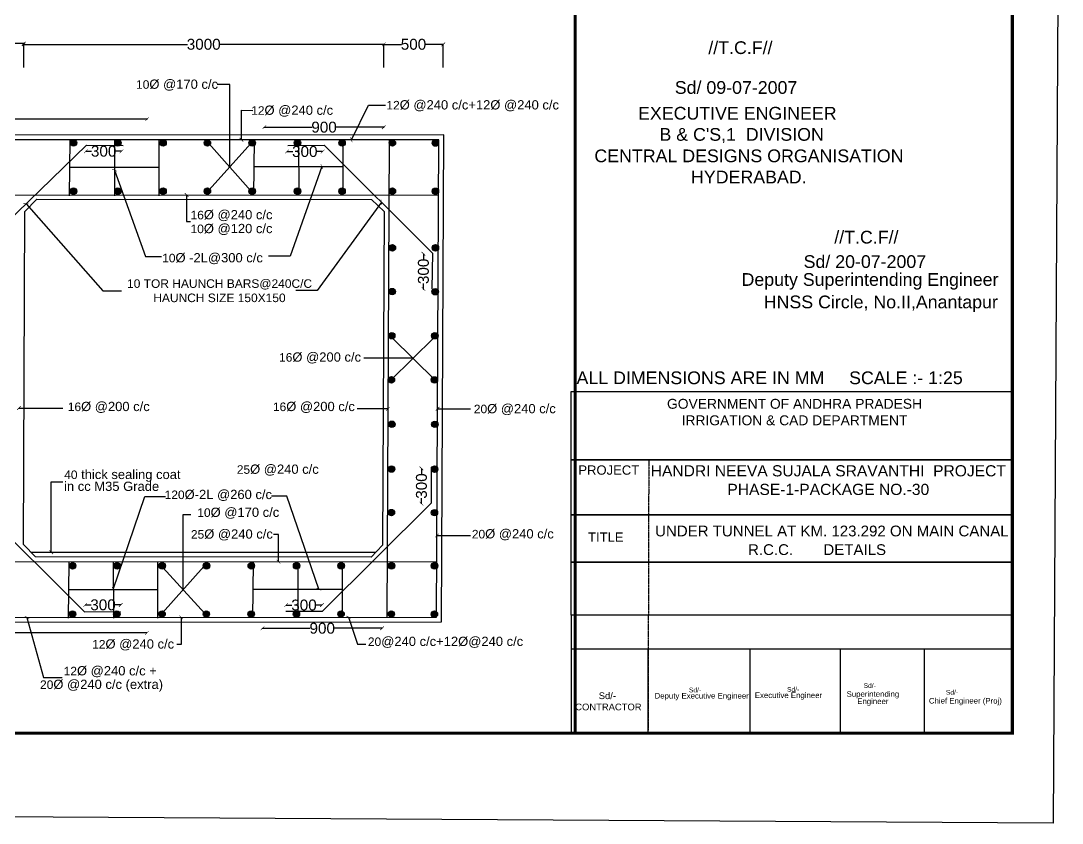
# Model space of a CAD drawing. Header units: inches. Extents: x -14031 to 95570, y 63921 to 142980.
# Drawn here: x 81249 to 95570, y 63921 to 74959 of the extents above; entities that cross this region are included whole.
import ezdxf

# ---------------------------------------------------------------- set-up
doc = ezdxf.new("R2010")
doc.units = ezdxf.units.IN
doc.header["$MEASUREMENT"] = 0
doc.linetypes.add('HIDDEN2', pattern=[0.1875, 0.125, -0.0625])
for name, color, linetype in [('BOX & TEXT', 7, 'Continuous'), ('DIM', 7, 'Continuous'), ('DIMENSION', 7, 'Continuous'), ('DRAWING', 7, 'Continuous'), ('TEXT', 7, 'Continuous')]:
    doc.layers.add(name, color=color, linetype=linetype)
doc.styles.get("Standard").update_dxf_attribs({"font": 'arial.ttf'})
doc.dimstyles.new('ST100', dxfattribs={"dimtxt": 100, "dimasz": 200, "dimexe": 0.18, "dimexo": 0.0625, "dimgap": 0.09, "dimtad": 0, "dimdec": 0, "dimzin": 0, "dimdsep": 46, "dimtxsty": 'Standard', "dimblk": 'ARCHTICK', "dimcen": 0.09, "dimadec": 0, "dimazin": 0, "dimtfac": 1, "dimtdec": 0, "dimtofl": 0, "dimtmove": 0, "dimatfit": 3, "dimldrblk": 'ARCHTICK', "dimfxl": 0, "dimtolj": 1, "dimtzin": 0, "dimarcsym": 0})
picture_1 = doc.add_image_def('image1.jpg', size_in_pixel=(4464, 3304))

# ---------------------------------------------------------------- blocks, each defined once
blk = doc.blocks.new('_ArchTick')
at = {"color": 0, "linetype": 'ByBlock', "const_width": 0.15}
blk.add_lwpolyline([(-0.5, -0.5), (0.5, 0.5)], dxfattribs=at)
blk = doc.blocks.new('*D25')
at = {"layer": 'Defpoints', "color": 0, "transparency": 16777216}
for p in [(81288, 74646), (80556, 74316), (81288, 74316)]:
    blk.add_point(p, dxfattribs=at)
at = {"layer": 'DIM', "color": 0, "lineweight": -2, "transparency": 16777216}
for p, q in [((80556, 74317), (80556, 74646)), ((80556, 74646), (80753, 74646)), ((81288, 74646), (81090, 74646)), ((81288, 74317), (81288, 74646))]:
    blk.add_line(p, q, dxfattribs=at)
at = {"layer": 'DIM', "color": 0, "lineweight": -2, "transparency": 16777216, "xscale": 50, "yscale": 50, "zscale": 50, "rotation": 180}
blk.add_blockref('_ArchTick', (80556, 74646), dxfattribs=at)
at = {"layer": 'DIM', "color": 0, "lineweight": -2, "transparency": 16777216, "xscale": 50, "yscale": 50, "zscale": 50}
blk.add_blockref('_ArchTick', (81288, 74646), dxfattribs=at)
at = {"layer": 'DIM', "color": 0, "transparency": 16777216, "insert": (80922, 74646), "char_height": 150, "attachment_point": 5}
blk.add_mtext('\\A1;400', dxfattribs=at)
blk = doc.blocks.new('*D26')
at = {"layer": 'Defpoints', "color": 0, "transparency": 16777216}
for p in [(86240, 74635), (81288, 74316), (86240, 74316)]:
    blk.add_point(p, dxfattribs=at)
at = {"layer": 'DIM', "color": 0, "lineweight": -2, "transparency": 16777216}
for p, q in [((81288, 74317), (81288, 74635)), ((81288, 74635), (83540, 74635)), ((86240, 74635), (83988, 74635)), ((86240, 74317), (86240, 74635))]:
    blk.add_line(p, q, dxfattribs=at)
at = {"layer": 'DIM', "color": 0, "lineweight": -2, "transparency": 16777216, "xscale": 50, "yscale": 50, "zscale": 50, "rotation": 180}
blk.add_blockref('_ArchTick', (81288, 74635), dxfattribs=at)
at = {"layer": 'DIM', "color": 0, "lineweight": -2, "transparency": 16777216, "xscale": 50, "yscale": 50, "zscale": 50}
blk.add_blockref('_ArchTick', (86240, 74635), dxfattribs=at)
at = {"layer": 'DIM', "color": 0, "transparency": 16777216, "insert": (83764, 74635), "char_height": 150, "attachment_point": 5}
blk.add_mtext('\\A1;3000', dxfattribs=at)
blk = doc.blocks.new('*D27')
at = {"layer": 'Defpoints', "color": 0, "transparency": 16777216}
for p in [(87059, 74635), (86240, 74317), (87059, 74317)]:
    blk.add_point(p, dxfattribs=at)
at = {"layer": 'DIM', "color": 0, "lineweight": -2, "transparency": 16777216}
for p, q in [((86240, 74317), (86240, 74635)), ((86240, 74635), (86484, 74635)), ((87059, 74635), (86815, 74635)), ((87059, 74317), (87059, 74635))]:
    blk.add_line(p, q, dxfattribs=at)
at = {"layer": 'DIM', "color": 0, "lineweight": -2, "transparency": 16777216, "xscale": 50, "yscale": 50, "zscale": 50, "rotation": 180}
blk.add_blockref('_ArchTick', (86240, 74635), dxfattribs=at)
at = {"layer": 'DIM', "color": 0, "lineweight": -2, "transparency": 16777216, "xscale": 50, "yscale": 50, "zscale": 50}
blk.add_blockref('_ArchTick', (87059, 74635), dxfattribs=at)
at = {"layer": 'DIM', "color": 0, "transparency": 16777216, "insert": (86649, 74635), "char_height": 150, "attachment_point": 5}
blk.add_mtext('\\A1;500', dxfattribs=at)
blk = doc.blocks.new('*D33')
at = {"layer": 'Defpoints', "color": 0, "transparency": 16777216}
for p in [(84597, 73488), (86241, 73495), (86241, 73488)]:
    blk.add_point(p, dxfattribs=at)
at = {"layer": 'DIM', "color": 0, "lineweight": -2, "transparency": 16777216}
for p, q in [((84597, 73488), (84597, 73495)), ((84597, 73495), (85254, 73495)), ((86241, 73495), (85585, 73495)), ((86241, 73488), (86241, 73495))]:
    blk.add_line(p, q, dxfattribs=at)
at = {"layer": 'DIM', "color": 0, "lineweight": -2, "transparency": 16777216, "xscale": 50, "yscale": 50, "zscale": 50, "rotation": 180}
blk.add_blockref('_ArchTick', (84597, 73495), dxfattribs=at)
at = {"layer": 'DIM', "color": 0, "lineweight": -2, "transparency": 16777216, "xscale": 50, "yscale": 50, "zscale": 50}
blk.add_blockref('_ArchTick', (86241, 73495), dxfattribs=at)
at = {"layer": 'DIM', "color": 0, "transparency": 16777216, "insert": (85419, 73495), "char_height": 150, "attachment_point": 5}
blk.add_mtext('\\A1;900', dxfattribs=at)
blk = doc.blocks.new('*D34')
at = {"layer": 'Defpoints', "color": 0, "transparency": 16777216}
for p in [(86216, 66602), (84572, 66594), (86216, 66594)]:
    blk.add_point(p, dxfattribs=at)
at = {"layer": 'DIM', "color": 0, "lineweight": -2, "transparency": 16777216}
for p, q in [((84572, 66594), (84572, 66602)), ((84572, 66602), (85228, 66602)), ((86216, 66602), (85559, 66602)), ((86216, 66594), (86216, 66602))]:
    blk.add_line(p, q, dxfattribs=at)
at = {"layer": 'DIM', "color": 0, "lineweight": -2, "transparency": 16777216, "xscale": 50, "yscale": 50, "zscale": 50, "rotation": 180}
blk.add_blockref('_ArchTick', (84572, 66602), dxfattribs=at)
at = {"layer": 'DIM', "color": 0, "lineweight": -2, "transparency": 16777216, "xscale": 50, "yscale": 50, "zscale": 50}
blk.add_blockref('_ArchTick', (86216, 66602), dxfattribs=at)
at = {"layer": 'DIM', "color": 0, "transparency": 16777216, "insert": (85394, 66602), "char_height": 150, "attachment_point": 5}
blk.add_mtext('\\A1;900', dxfattribs=at)
blk = doc.blocks.new('*D39')
at = {"layer": 'Defpoints', "color": 0, "transparency": 16777216}
for p in [(82143, 73164), (82634, 73164), (82634, 73164)]:
    blk.add_point(p, dxfattribs=at)
at = {"layer": 'DIM', "color": 0, "lineweight": -2, "transparency": 16777216}
for p, q in [((82143, 73164), (82143, 73164)), ((82143, 73164), (82223, 73164)), ((82634, 73164), (82554, 73164)), ((82634, 73164), (82634, 73164))]:
    blk.add_line(p, q, dxfattribs=at)
at = {"layer": 'DIM', "color": 0, "lineweight": -2, "transparency": 16777216, "xscale": 50, "yscale": 50, "zscale": 50, "rotation": 180}
blk.add_blockref('_ArchTick', (82143, 73164), dxfattribs=at)
at = {"layer": 'DIM', "color": 0, "lineweight": -2, "transparency": 16777216, "xscale": 50, "yscale": 50, "zscale": 50}
blk.add_blockref('_ArchTick', (82634, 73164), dxfattribs=at)
at = {"layer": 'DIM', "color": 0, "transparency": 16777216, "insert": (82388, 73164), "char_height": 150, "attachment_point": 5}
blk.add_mtext('\\A1;300', dxfattribs=at)
blk = doc.blocks.new('*D40')
at = {"layer": 'Defpoints', "color": 0, "transparency": 16777216}
for p in [(84909, 73160), (85400, 73160), (85400, 73160)]:
    blk.add_point(p, dxfattribs=at)
at = {"layer": 'DIM', "color": 0, "lineweight": -2, "transparency": 16777216}
for p, q in [((84909, 73160), (84909, 73161)), ((84909, 73160), (84989, 73160)), ((85400, 73160), (85320, 73160)), ((85400, 73160), (85400, 73161))]:
    blk.add_line(p, q, dxfattribs=at)
at = {"layer": 'DIM', "color": 0, "lineweight": -2, "transparency": 16777216, "xscale": 50, "yscale": 50, "zscale": 50, "rotation": 180}
blk.add_blockref('_ArchTick', (84909, 73160), dxfattribs=at)
at = {"layer": 'DIM', "color": 0, "lineweight": -2, "transparency": 16777216, "xscale": 50, "yscale": 50, "zscale": 50}
blk.add_blockref('_ArchTick', (85400, 73160), dxfattribs=at)
at = {"layer": 'DIM', "color": 0, "transparency": 16777216, "insert": (85154, 73160), "char_height": 150, "attachment_point": 5}
blk.add_mtext('\\A1;300', dxfattribs=at)
blk = doc.blocks.new('*D45')
at = {"layer": 'Defpoints', "color": 0, "transparency": 16777216}
for p in [(82134, 66924), (82624, 66924), (82624, 66924)]:
    blk.add_point(p, dxfattribs=at)
at = {"layer": 'DIM', "color": 0, "lineweight": -2, "transparency": 16777216}
for p, q in [((82134, 66924), (82134, 66924)), ((82134, 66924), (82214, 66924)), ((82624, 66924), (82545, 66924)), ((82624, 66924), (82624, 66924))]:
    blk.add_line(p, q, dxfattribs=at)
at = {"layer": 'DIM', "color": 0, "lineweight": -2, "transparency": 16777216, "xscale": 50, "yscale": 50, "zscale": 50, "rotation": 180}
blk.add_blockref('_ArchTick', (82134, 66924), dxfattribs=at)
at = {"layer": 'DIM', "color": 0, "lineweight": -2, "transparency": 16777216, "xscale": 50, "yscale": 50, "zscale": 50}
blk.add_blockref('_ArchTick', (82624, 66924), dxfattribs=at)
at = {"layer": 'DIM', "color": 0, "transparency": 16777216, "insert": (82379, 66924), "char_height": 150, "attachment_point": 5}
blk.add_mtext('\\A1;300', dxfattribs=at)
blk = doc.blocks.new('*D46')
at = {"layer": 'Defpoints', "color": 0, "transparency": 16777216}
for p in [(84898, 66921), (85389, 66921), (85389, 66921)]:
    blk.add_point(p, dxfattribs=at)
at = {"layer": 'DIM', "color": 0, "lineweight": -2, "transparency": 16777216}
for p, q in [((84898, 66921), (84898, 66921)), ((84898, 66921), (84978, 66921)), ((85389, 66921), (85309, 66921)), ((85389, 66921), (85389, 66921))]:
    blk.add_line(p, q, dxfattribs=at)
at = {"layer": 'DIM', "color": 0, "lineweight": -2, "transparency": 16777216, "xscale": 50, "yscale": 50, "zscale": 50, "rotation": 180}
blk.add_blockref('_ArchTick', (84898, 66921), dxfattribs=at)
at = {"layer": 'DIM', "color": 0, "lineweight": -2, "transparency": 16777216, "xscale": 50, "yscale": 50, "zscale": 50}
blk.add_blockref('_ArchTick', (85389, 66921), dxfattribs=at)
at = {"layer": 'DIM', "color": 0, "transparency": 16777216, "insert": (85143, 66921), "char_height": 150, "attachment_point": 5}
blk.add_mtext('\\A1;300', dxfattribs=at)
blk = doc.blocks.new('*D48')
at = {"layer": 'Defpoints', "color": 0, "transparency": 16777216}
for p in [(78890, 73611), (82985, 73611), (82985, 73607)]:
    blk.add_point(p, dxfattribs=at)
at = {"layer": 'DIM', "color": 0, "lineweight": -2, "transparency": 16777216}
for p, q in [((78890, 73611), (78890, 73607)), ((78890, 73607), (80713, 73607)), ((82985, 73607), (81163, 73607)), ((82985, 73611), (82985, 73607))]:
    blk.add_line(p, q, dxfattribs=at)
at = {"layer": 'DIM', "color": 0, "lineweight": -2, "transparency": 16777216, "xscale": 50, "yscale": 50, "zscale": 50, "rotation": 180}
blk.add_blockref('_ArchTick', (78890, 73607), dxfattribs=at)
at = {"layer": 'DIM', "color": 0, "lineweight": -2, "transparency": 16777216, "xscale": 50, "yscale": 50, "zscale": 50}
blk.add_blockref('_ArchTick', (82985, 73607), dxfattribs=at)
at = {"layer": 'DIM', "color": 0, "transparency": 16777216, "insert": (80938, 73607), "char_height": 150, "attachment_point": 5}
blk.add_mtext('\\A1;2500', dxfattribs=at)
blk = doc.blocks.new('*D51')
at = {"layer": 'Defpoints', "color": 0, "transparency": 16777216}
for p in [(86757, 68801), (86759, 68801), (86757, 68316)]:
    blk.add_point(p, dxfattribs=at)
at = {"layer": 'DIM', "color": 0, "lineweight": -2, "transparency": 16777216}
for p, q in [((86757, 68801), (86759, 68801)), ((86759, 68801), (86759, 68724)), ((86757, 68316), (86759, 68316)), ((86759, 68316), (86759, 68393))]:
    blk.add_line(p, q, dxfattribs=at)
at = {"layer": 'DIM', "color": 0, "lineweight": -2, "transparency": 16777216, "xscale": 50, "yscale": 50, "zscale": 50}
for p, rotation in [((86759, 68801), 90), ((86759, 68316), 270)]:
    blk.add_blockref('_ArchTick', p, dxfattribs=dict(at, rotation=rotation))
at = {"layer": 'DIM', "color": 0, "transparency": 16777216, "insert": (86759, 68559), "char_height": 150, "attachment_point": 5, "rotation": 90}
blk.add_mtext('\\A1;300', dxfattribs=at)
blk = doc.blocks.new('*D52')
at = {"layer": 'Defpoints', "color": 0, "transparency": 16777216}
for p in [(86784, 71754), (86786, 71754), (86784, 71269)]:
    blk.add_point(p, dxfattribs=at)
at = {"layer": 'DIM', "color": 0, "lineweight": -2, "transparency": 16777216}
for p, q in [((86784, 71754), (86786, 71754)), ((86786, 71754), (86786, 71677)), ((86786, 71269), (86786, 71346)), ((86784, 71269), (86786, 71269))]:
    blk.add_line(p, q, dxfattribs=at)
at = {"layer": 'DIM', "color": 0, "lineweight": -2, "transparency": 16777216, "xscale": 50, "yscale": 50, "zscale": 50}
for p, rotation in [((86786, 71754), 90), ((86786, 71269), 270)]:
    blk.add_blockref('_ArchTick', p, dxfattribs=dict(at, rotation=rotation))
at = {"layer": 'DIM', "color": 0, "transparency": 16777216, "insert": (86786, 71512), "char_height": 150, "attachment_point": 5, "rotation": 90}
blk.add_mtext('\\A1;300', dxfattribs=at)
blk = doc.blocks.new('*D92')
at = {"layer": 'Defpoints', "color": 0, "transparency": 16777216}
for p in [(78888, 66541), (82983, 66541), (82983, 66538)]:
    blk.add_point(p, dxfattribs=at)
at = {"layer": 'DIM', "color": 0, "lineweight": -2, "transparency": 16777216}
for p, q in [((78888, 66541), (78888, 66538)), ((78888, 66538), (80710, 66538)), ((82983, 66538), (81160, 66538)), ((82983, 66541), (82983, 66538))]:
    blk.add_line(p, q, dxfattribs=at)
at = {"layer": 'DIM', "color": 0, "lineweight": -2, "transparency": 16777216, "xscale": 50, "yscale": 50, "zscale": 50, "rotation": 180}
blk.add_blockref('_ArchTick', (78888, 66538), dxfattribs=at)
at = {"layer": 'DIM', "color": 0, "lineweight": -2, "transparency": 16777216, "xscale": 50, "yscale": 50, "zscale": 50}
blk.add_blockref('_ArchTick', (82983, 66538), dxfattribs=at)
at = {"layer": 'DIM', "color": 0, "transparency": 16777216, "insert": (80935, 66538), "char_height": 150, "attachment_point": 5}
blk.add_mtext('\\A1;2500', dxfattribs=at)

msp = doc.modelspace()

# ---------------------------------------------------------------- hatches: boundary and pattern name
at = {"layer": 'DIM'}
h = msp.add_hatch(color=256, dxfattribs=at)
edge = h.paths.add_edge_path()
edge.add_arc((81973.1, 73278.1), 44.6, 0, 360)
h = msp.add_hatch(color=256, dxfattribs=at)
edge = h.paths.add_edge_path()
edge.add_arc((82584.1, 73278.1), 44.6, 0, 360)
h = msp.add_hatch(color=256, dxfattribs=at)
edge = h.paths.add_edge_path()
edge.add_arc((83205.1, 73278.1), 44.6, 0, 360)
h = msp.add_hatch(color=256, dxfattribs=at)
edge = h.paths.add_edge_path()
edge.add_arc((83814.4, 73278.1), 44.6, 0, 360)
h = msp.add_hatch(color=256, dxfattribs=at)
edge = h.paths.add_edge_path()
edge.add_arc((84430.4, 73278.1), 44.6, 0, 360)
h = msp.add_hatch(color=256, dxfattribs=at)
edge = h.paths.add_edge_path()
edge.add_arc((85053.2, 73278.1), 44.6, 0, 360)
h = msp.add_hatch(color=256, dxfattribs=at)
edge = h.paths.add_edge_path()
edge.add_arc((85666.7, 73278.1), 44.6, 0, 360)
h = msp.add_hatch(color=256, dxfattribs=at)
edge = h.paths.add_edge_path()
edge.add_arc((86358.4, 73278.1), 44.6, 0, 360)
h = msp.add_hatch(color=256, dxfattribs=at)
edge = h.paths.add_edge_path()
edge.add_arc((86950.4, 73277.2), 44.6, 0, 360)
h = msp.add_hatch(color=256, dxfattribs=at)
edge = h.paths.add_edge_path()
edge.add_arc((81973.1, 72614.9), 44.6, 0, 360)
h = msp.add_hatch(color=256, dxfattribs=at)
edge = h.paths.add_edge_path()
edge.add_arc((82584.1, 72614.9), 44.6, 0, 360)
h = msp.add_hatch(color=256, dxfattribs=at)
edge = h.paths.add_edge_path()
edge.add_arc((83205.1, 72614.9), 44.6, 0, 360)
h = msp.add_hatch(color=256, dxfattribs=at)
edge = h.paths.add_edge_path()
edge.add_arc((83814.4, 72614.9), 44.6, 0, 360)
h = msp.add_hatch(color=256, dxfattribs=at)
edge = h.paths.add_edge_path()
edge.add_arc((84430.4, 72614.9), 44.6, 0, 360)
h = msp.add_hatch(color=256, dxfattribs=at)
edge = h.paths.add_edge_path()
edge.add_arc((85053.2, 72614.9), 44.6, 0, 360)
h = msp.add_hatch(color=256, dxfattribs=at)
edge = h.paths.add_edge_path()
edge.add_arc((85666.7, 72614.9), 44.6, 0, 360)
h = msp.add_hatch(color=256, dxfattribs=at)
edge = h.paths.add_edge_path()
edge.add_arc((86358.4, 72614.9), 44.6, 0, 360)
h = msp.add_hatch(color=256, dxfattribs=at)
edge = h.paths.add_edge_path()
edge.add_arc((86950.4, 72614.1), 44.6, 0, 360)
h = msp.add_hatch(color=256, dxfattribs=at)
edge = h.paths.add_edge_path()
edge.add_arc((86358.4, 71836.5), 44.6, 0, 360)
h = msp.add_hatch(color=256, dxfattribs=at)
edge = h.paths.add_edge_path()
edge.add_arc((86950.4, 71835.7), 44.6, 0, 360)
h = msp.add_hatch(color=256, dxfattribs=at)
edge = h.paths.add_edge_path()
edge.add_arc((86355, 71233.1), 44.6, 0, 360)
h = msp.add_hatch(color=256, dxfattribs=at)
edge = h.paths.add_edge_path()
edge.add_arc((86947, 71232.3), 44.6, 0, 360)
h = msp.add_hatch(color=256, dxfattribs=at)
edge = h.paths.add_edge_path()
edge.add_arc((86350, 70627.2), 44.6, 0, 360)
h = msp.add_hatch(color=256, dxfattribs=at)
edge = h.paths.add_edge_path()
edge.add_arc((86942, 70626.4), 44.6, 0, 360)
h = msp.add_hatch(color=256, dxfattribs=at)
edge = h.paths.add_edge_path()
edge.add_arc((86344.9, 70019.6), 44.6, 0, 360)
h = msp.add_hatch(color=256, dxfattribs=at)
edge = h.paths.add_edge_path()
edge.add_arc((86936.9, 70018.8), 44.6, 0, 360)
h = msp.add_hatch(color=256, dxfattribs=at)
edge = h.paths.add_edge_path()
edge.add_arc((86350.8, 69408.7), 44.6, 0, 360)
h = msp.add_hatch(color=256, dxfattribs=at)
edge = h.paths.add_edge_path()
edge.add_arc((86942.8, 69407.8), 44.6, 0, 360)
h = msp.add_hatch(color=256, dxfattribs=at)
edge = h.paths.add_edge_path()
edge.add_arc((86347.5, 68792.6), 44.6, 0, 360)
h = msp.add_hatch(color=256, dxfattribs=at)
edge = h.paths.add_edge_path()
edge.add_arc((86939.4, 68791.8), 44.6, 0, 360)
h = msp.add_hatch(color=256, dxfattribs=at)
edge = h.paths.add_edge_path()
edge.add_arc((86344.9, 68193.5), 44.6, 0, 360)
h = msp.add_hatch(color=256, dxfattribs=at)
edge = h.paths.add_edge_path()
edge.add_arc((86936.9, 68192.6), 44.6, 0, 360)
h = msp.add_hatch(color=256, dxfattribs=at)
edge = h.paths.add_edge_path()
edge.add_arc((81961.3, 67461.3), 44.6, 0, 360)
h = msp.add_hatch(color=256, dxfattribs=at)
edge = h.paths.add_edge_path()
edge.add_arc((82572.3, 67461.3), 44.6, 0, 360)
h = msp.add_hatch(color=256, dxfattribs=at)
edge = h.paths.add_edge_path()
edge.add_arc((83193.4, 67461.3), 44.6, 0, 360)
h = msp.add_hatch(color=256, dxfattribs=at)
edge = h.paths.add_edge_path()
edge.add_arc((83802.6, 67461.3), 44.6, 0, 360)
h = msp.add_hatch(color=256, dxfattribs=at)
edge = h.paths.add_edge_path()
edge.add_arc((84418.6, 67461.3), 44.6, 0, 360)
h = msp.add_hatch(color=256, dxfattribs=at)
edge = h.paths.add_edge_path()
edge.add_arc((85041.4, 67461.3), 44.6, 0, 360)
h = msp.add_hatch(color=256, dxfattribs=at)
edge = h.paths.add_edge_path()
edge.add_arc((85654.9, 67461.3), 44.6, 0, 360)
h = msp.add_hatch(color=256, dxfattribs=at)
edge = h.paths.add_edge_path()
edge.add_arc((86346.6, 67461.3), 44.6, 0, 360)
h = msp.add_hatch(color=256, dxfattribs=at)
edge = h.paths.add_edge_path()
edge.add_arc((86938.6, 67460.5), 44.6, 0, 360)
h = msp.add_hatch(color=256, dxfattribs=at)
edge = h.paths.add_edge_path()
edge.add_arc((81958.8, 66798.2), 44.6, 0, 360)
h = msp.add_hatch(color=256, dxfattribs=at)
edge = h.paths.add_edge_path()
edge.add_arc((82569.8, 66798.2), 44.6, 0, 360)
h = msp.add_hatch(color=256, dxfattribs=at)
edge = h.paths.add_edge_path()
edge.add_arc((83190.8, 66798.2), 44.6, 0, 360)
h = msp.add_hatch(color=256, dxfattribs=at)
edge = h.paths.add_edge_path()
edge.add_arc((83800.1, 66798.2), 44.6, 0, 360)
h = msp.add_hatch(color=256, dxfattribs=at)
edge = h.paths.add_edge_path()
edge.add_arc((84416.1, 66798.2), 44.6, 0, 360)
h = msp.add_hatch(color=256, dxfattribs=at)
edge = h.paths.add_edge_path()
edge.add_arc((85038.9, 66798.2), 44.6, 0, 360)
h = msp.add_hatch(color=256, dxfattribs=at)
edge = h.paths.add_edge_path()
edge.add_arc((85652.4, 66798.2), 44.6, 0, 360)
h = msp.add_hatch(color=256, dxfattribs=at)
edge = h.paths.add_edge_path()
edge.add_arc((86344.1, 66798.2), 44.6, 0, 360)
h = msp.add_hatch(color=256, dxfattribs=at)
edge = h.paths.add_edge_path()
edge.add_arc((86936.1, 66797.4), 44.6, 0, 360)

# ---------------------------------------------------------------- linework, layer by layer
at = {"layer": 'BOX & TEXT', "const_width": 42.1}
msp.add_lwpolyline([(88872, 84549.7), (88872, 65159.8)], dxfattribs=at)
at = {"layer": 'DIM', "const_width": 42.1}
msp.add_lwpolyline([(67230.5, 84549.7), (94885, 84549.7), (94885, 65159.8), (67189.3, 65159.8)], close=True, dxfattribs=at)
at = {"layer": 'DIM'}
for points in [[(69206.8, 73387.6), (69191.6, 66675.4), (87033.2, 66689.7), (87065.2, 73390.1), (69206.8, 73387.6)], [(80709, 71360.3), (80711.5, 71852.6), (82151.4, 73247.9), (82655.5, 73244.5)], [(81924.8, 73315.4), (81914.7, 72552.2)], [(82536.6, 73315.9), (82537.2, 72552.7)], [(83145.1, 73316.3), (83145.7, 72553.2)], [(83836.1, 72627.7), (84416, 73276.5)], [(83836.1, 73272.3), (84411.8, 72617.6)], [(84457.9, 73322.1), (84447.8, 72559)], [(84922.6, 73244.5), (85421.6, 73246.2), (86908.6, 71764.3), (86903.6, 71272)], [(85069.7, 73322.6), (85070.3, 72559.5)], [(85678.1, 73323.1), (85678.7, 72559.9)], [(86314.5, 73322.7), (86281.7, 66756.5)], [(81920, 72946.6), (83145.4, 72947.6)], [(84453, 72953.4), (85678.4, 72954.3)], [(69272.2, 72560.4), (86993.9, 72563.7)], [(81302.3, 72337.3), (81470.6, 72505.7), (86072.1, 72502.3), (86244.6, 72335.7), (86223.6, 67747.6), (86065.4, 67580.9), (81448.7, 67584.3), (81286.3, 67753.5), (81302.3, 72337.3)], [(86933, 70601.2), (86335.5, 70015.5)], [(86351.5, 70601.2), (86951.5, 70011.3)], [(86893.5, 68819.7), (86893.5, 68324.9), (85391.3, 66835.3), (84894.8, 66833.7)], [(80698.9, 68723.8), (80702.2, 68241.6), (82123.6, 66830.3), (82621, 66831.1)], [(81386.8, 67648.7), (86130.2, 67649.2)], [(69260.8, 67506.1), (86969.8, 67519.5)], [(81908.8, 67505.4), (81898.7, 66742.2)], [(82520.6, 67505.9), (82521.3, 66742.7)], [(83129.1, 67506.3), (83129.7, 66743.2)], [(84446.1, 67508.8), (84436, 66745.6)], [(85057.9, 67509.2), (85058.5, 66746.1)], [(85666.3, 67509.7), (85666.9, 66746.6)], [(83767.1, 67450.5), (83197.4, 66812.6)], [(83203.3, 67439.6), (83779.8, 66806.7)], [(81904, 67136.6), (83129.4, 67137.6)], [(84441.2, 67140), (85666.6, 67141)]]:
    msp.add_lwpolyline(points, dxfattribs=at)
msp.add_lwpolyline([(69273.9, 73320.3), (69259.1, 66742.8), (86966.2, 66757), (86997.5, 73322.8)], close=True, dxfattribs=at)
for centre in [(81973.1, 73278.1), (82584.1, 73278.1), (83205.1, 73278.1), (83814.4, 73278.1), (84430.4, 73278.1), (85053.2, 73278.1), (85666.7, 73278.1), (86358.4, 73278.1), (86950.4, 73277.2), (81973.1, 72614.9), (82584.1, 72614.9), (83205.1, 72614.9), (83814.4, 72614.9), (84430.4, 72614.9), (85053.2, 72614.9), (85666.7, 72614.9), (86358.4, 72614.9), (86950.4, 72614.1), (86358.4, 71836.5), (86950.4, 71835.7), (86355, 71233.1), (86947, 71232.3), (86350, 70627.2), (86942, 70626.4), (86344.9, 70019.6), (86936.9, 70018.8), (86350.8, 69408.7), (86942.8, 69407.8), (86347.5, 68792.6), (86939.4, 68791.8), (86344.9, 68193.5), (86936.9, 68192.6), (81961.3, 67461.3), (82572.3, 67461.3), (83193.4, 67461.3), (83802.6, 67461.3), (84418.6, 67461.3), (85041.4, 67461.3), (85654.9, 67461.3), (86346.6, 67461.3), (86938.6, 67460.5), (81958.8, 66798.2), (82569.8, 66798.2), (83190.8, 66798.2), (83800.1, 66798.2), (84416.1, 66798.2), (85038.9, 66798.2), (85652.4, 66798.2), (86344.1, 66798.2), (86936.1, 66797.4)]:
    msp.add_circle(centre, 44.6, dxfattribs=at)
at = {"layer": 'DIMENSION', "linetype": 'HIDDEN2'}
msp.add_lwpolyline([(89884.7, 68914), (89874.5, 65199.5)], dxfattribs=at)
at = {"layer": 'TEXT', "ltscale": 0.02}
for p, q in [((88819.2, 68919.2), (89968.1, 68919.2)), ((88819.2, 67510.4), (88819.2, 68919.2)), ((89968.1, 67510.4), (88819.2, 67510.4))]:
    msp.add_line(p, q, dxfattribs=at)
for points in [[(88819.2, 69861), (94885, 69861), (94885, 68919.2), (88819.2, 68919.2)], [(88819.2, 68919.2), (94885, 68919.2), (94885, 68162.8), (88819.2, 68162.8)], [(88819.2, 68162.8), (94885, 68162.8), (94885, 67510.4), (88819.2, 67510.4)], [(88819.2, 67510.4), (94885, 67510.4), (94885, 66782.4), (88819.2, 66782.4)], [(88819.2, 65159.8), (94885, 65159.8), (94885, 66315.1), (88819.2, 66315.1)]]:
    msp.add_lwpolyline(points, close=True, dxfattribs=at)
for points in [[(88819.2, 66782.4), (88819.2, 66315.1)], [(89873.4, 66315.1), (89873.4, 65159.8)], [(91275.7, 66315.1), (91275.7, 65159.8)], [(92516.1, 66315.1), (92516.1, 65159.8)], [(93670.4, 66315.1), (93670.4, 65159.8)]]:
    msp.add_lwpolyline(points, dxfattribs=at)

# ---------------------------------------------------------------- texts
at = {"layer": 'DIM', "char_height": 117.816}
for s, insert, attachment_point in [('10{\\H1.0833x;Ø @170 c/c}', (83960.9, 74074.4), 6), ('12{\\H1.0833x;Ø @240 c/c}', (84417.1, 73716.5), 4), ('12{\\H1.0833x;Ø @240 c/c+12Ø @240 c/c}', (86276.6, 73790.1), 4), ('16{\\H1.0833x;Ø @240 c/c}', (83583, 72279.1), 4), ('10{\\H1.0833x;Ø @120 c/c}', (83583, 72088.6), 4), ('10{\\H1.0833x;Ø -2L@300 c/c}', (84577.6, 71686.9), 6), ('\\pi-1260.3;10 TOR HAUNCH BARS@240C/C\\P\\pi-899.65;HAUNCH SIZE 150X150', (83970.2, 71245.1), 4), ('16{\\H1.0833x;Ø @200 c/c}', (84800.7, 70320.8), 4), ('16{\\H1.0833x;Ø @200 c/c}', (81894.8, 69640.9), 4), ('16{\\H1.0833x;Ø @200 c/c}', (84715.9, 69640.9), 4), ('20{\\H1.0833x;Ø @240 c/c}', (87479.1, 69611.1), 4), ('40{\\H1.0833x; thick sealing coat}', (81845.7, 68699.7), 4), ('25{\\H1.0833x;Ø @240 c/c}', (84219.2, 68778.1), 4), ('{\\H1.0833x;in cc M35 Grade}', (81843.5, 68554.6), 4), ('120{\\H1.0833x;Ø-2L @260 c/c}', (83226.9, 68430.5), 4), ('10{\\H1.0833x;Ø @170 c/c}', (83675.9, 68185.3), 4), ('25{\\H1.0833x;Ø @240 c/c}', (83588.2, 67886.3), 4), ('20{\\H1.0833x;Ø @240 c/c}', (87451.5, 67889.1), 4), ('12{\\H1.0833x;Ø @240 c/c}', (82230.1, 66373.8), 4), ('20{\\H1.0833x;@240 c/c+12Ø@240 c/c}', (86022, 66409.4), 4), ('12{\\H1.0833x;Ø @240 c/c +}', (81838.1, 66005.1), 4), ('20{\\H1.0833x;Ø @240 c/c (extra)}', (81513.2, 65812.2), 4)]:
    msp.add_mtext(s, dxfattribs=dict(at, insert=insert, attachment_point=attachment_point))
at = {"layer": 'DRAWING'}
for s, p in [('//T.C.F//', (90704.3, 74501.9)), ('Sd/ 09-07-2007', (90242.6, 73954.1)), ('EXECUTIVE ENGINEER', (89737.7, 73600)), ("B & C'S,1  DIVISION", (90031.9, 73308.6)), ('CENTRAL DESIGNS ORGANISATION', (89136.9, 73013.6)), ('HYDERABAD.', (90465.9, 72722.3))]:
    msp.add_text(s, height=175, dxfattribs=at).set_placement(p)
at = {"layer": 'TEXT'}
for s, height, p in [('//T.C.F//', 175, (92436.2, 71895)), ('Sd/ 20-07-2007', 175, (92014.3, 71559)), ('Deputy Superintending Engineer', 175, (91160.8, 71312.8)), ('HNSS Circle, No.II,Anantapur', 175, (91466.2, 71004)), ('UNDER TUNNEL AT KM. 123.292 ON MAIN CANAL', 148.084, (89971.7, 67866.5)), ('Sd/-', 65.6, (90437.2, 65720.9)), ('Sd/-', 65.6, (91785.9, 65727.7)), ('Superintending ', 76.927, (92606.3, 65659.7)), ('Sd/-', 65.6, (92839.5, 65781.3)), ('Sd/-', 65.6, (93971, 65688.2)), ('Deputy Executive Engineer', 76.927, (89964.6, 65635.7)), (' Executive Engineer', 76.927, (91313.2, 65642.6)), ('Chief Engineer (Proj)', 76.927, (93737.8, 65566.6))]:
    msp.add_text(s, height=height, dxfattribs=at).set_placement(p)
for s, insert, char_height, width, attachment_point in [('ALL DIMENSIONS ARE IN MM     SCALE :- 1:25', (91547, 70135.5), 175, 10279.547, 2), ('HANDRI NEEVA SUJALA SRAVANTHI  PROJECT\\PPHASE-1-PACKAGE NO.-30', (92354, 68845.4), 153.468, 6577.22, 2), ('\\pi-444.25,l592.33,t1184.7;R.C.C.^I{\\C7;DETAILS}', (91101.6, 67758.4), 148.084, 2662.458, 1), ('Engineer', (92751.6, 65636.5), 76.93, 444.306, 1)]:
    msp.add_mtext(s, dxfattribs=dict(at, insert=insert, char_height=char_height, width=width, attachment_point=attachment_point))
at = {"layer": 'TEXT', "color": 7}
for s, insert, char_height, width, attachment_point in [('GOVERNMENT OF ANDHRA PRADESH\\PIRRIGATION & CAD DEPARTMENT', (91889.4, 69575.6), 136.11, 5231.503, 5), ('PROJECT', (88917.1, 68842.7), 128.21, 1042.005, 1), ('TITLE', (89049.9, 67920), 128.21, 1042.005, 1), ('         Sd/-\\PCONTRACTOR', (88873.6, 65596.4), 92.555, 1377.955, 4)]:
    msp.add_mtext(s, dxfattribs=dict(at, insert=insert, char_height=char_height, width=width, attachment_point=attachment_point))

# ---------------------------------------------------------------- dimensions: what is measured, and where the dimension line sits
at = {"layer": 'DIM'}
for base, p1, p2, text, picture, middle in [((81288, 74646), (80555.8, 74316.4), (81288, 74316.4), '400', '*D25', (80921.9, 74646)), ((86239.6, 74635.1), (81288, 74316.4), (86239.6, 74316.4), '3000', '*D26', (83763.8, 74635.1)), ((87059.3, 74635.1), (86239.6, 74316.6), (87059.3, 74316.6), '500', '*D27', (86649.4, 74635.1)), ((82985.3, 73607.2), (78890.4, 73610.6), (82985.3, 73610.6), '2500', '*D48', (80937.9, 73607.2)), ((86241.3, 73495.3), (84596.9, 73487.7), (86241.3, 73487.7), '900', '*D33', (85419.1, 73495.3)), ((82633.6, 73163.7), (82143, 73163.7), (82633.6, 73163.7), '300', '*D39', (82388.3, 73163.7)), ((85399.7, 73160.4), (84909.1, 73160.4), (85399.7, 73160.4), '300', '*D40', (85154.4, 73160.4)), ((82624.3, 66923.7), (82133.7, 66923.7), (82624.3, 66923.7), '300', '*D45', (82379, 66923.7)), ((85388.8, 66921.2), (84898.2, 66921.2), (85388.8, 66921.2), '300', '*D46', (85143.5, 66921.2)), ((82982.8, 66538), (78887.9, 66541.3), (82982.8, 66541.3), '2500', '*D92', (80935.3, 66538)), ((86216, 66601.9), (84571.7, 66594.4), (86216, 66594.4), '900', '*D34', (85393.8, 66601.9))]:
    dim = msp.add_linear_dim(base=base, p1=p1, p2=p2, text=text, dimstyle='ST100', override={"dimtxt": 150, "dimasz": 50}, dxfattribs=at)
    dim.commit()
    dim.dimension.update_dxf_attribs({"geometry": picture, "text_midpoint": middle})
for base, p1, p2, picture, middle in [((86785.8, 71754.2), (86784.1, 71269.4), (86784.1, 71754.2), '*D52', (86785.8, 71511.8)), ((86758.8, 68801.2), (86757.1, 68316.5), (86757.1, 68801.2), '*D51', (86758.8, 68558.8))]:
    dim = msp.add_linear_dim(base=base, p1=p1, p2=p2, angle=90, text='300', dimstyle='ST100', override={"dimtxt": 150, "dimasz": 50}, dxfattribs=at)
    dim.commit()
    dim.dimension.update_dxf_attribs({"geometry": picture, "text_midpoint": middle})

# ---------------------------------------------------------------- pictures from other files: only their frames are drawn
image = msp.add_image(picture_1, insert=(66741.4, 64090.4), size_in_units=(28704.1, 21245.2), rotation=-0.33777, dxfattribs=dict(at, fade=20))
image.dxf.flags = 7

# ---------------------------------------------------------------- leaders
for points in [[(84121.8, 72947.4), (84121.8, 74082.9), (83947, 74082.9)], [(85794.3, 73322.6), (86031.6, 73798.2), (86263.5, 73797.6)], [(84283.3, 73322.4), (84284.7, 73727.9), (84438.4, 73726.2)], [(82537, 72904.3), (82964.1, 71716.3), (83182.1, 71716.9)], [(85388.8, 72954.1), (84953.7, 71721.1), (84657.2, 71721.1)], [(83528.6, 72563), (83528.6, 72197.4), (83583, 72197.4)], [(86207.7, 72462.7), (85324.5, 71249.2), (85031, 71249.2)], [(81320.1, 72442.4), (82374.5, 71244.4), (82634.6, 71244.4)], [(86641.8, 70315.8), (85965, 70315.8)], [(81222.3, 69631.2), (81825.6, 69631.2)], [(86296, 69619.3), (85876.4, 69619.3)], [(86979.8, 69621.1), (87435.1, 69621.1)], [(81666.7, 67648.7), (81666.7, 68615.1), (81826.4, 68615.1)], [(82520.9, 67137.1), (82952.5, 68416.4), (83238.5, 68416.4)], [(85347.1, 67140.7), (84907.6, 68421.5), (84694.2, 68421.5)], [(83482.3, 67131.6), (83482.3, 68168.1), (83586.4, 68168.1)], [(84793.4, 67517.8), (84793.4, 67891.1), (84725, 67891.1)], [(86971.5, 67879), (87434.7, 67879)], [(81333.5, 66752.5), (81562, 65924.9), (81816.6, 65924.9)], [(83453.7, 66754.2), (83453.7, 66378.6), (83395.6, 66378.6)], [(85757.2, 66756), (85879.4, 66385.8), (85995.4, 66385.8)]]:
    msp.add_leader(points, dimstyle='ST100', override={"dimtxt": 150, "dimasz": 50}, dxfattribs=at)

doc.saveas('drawing.dxf')
